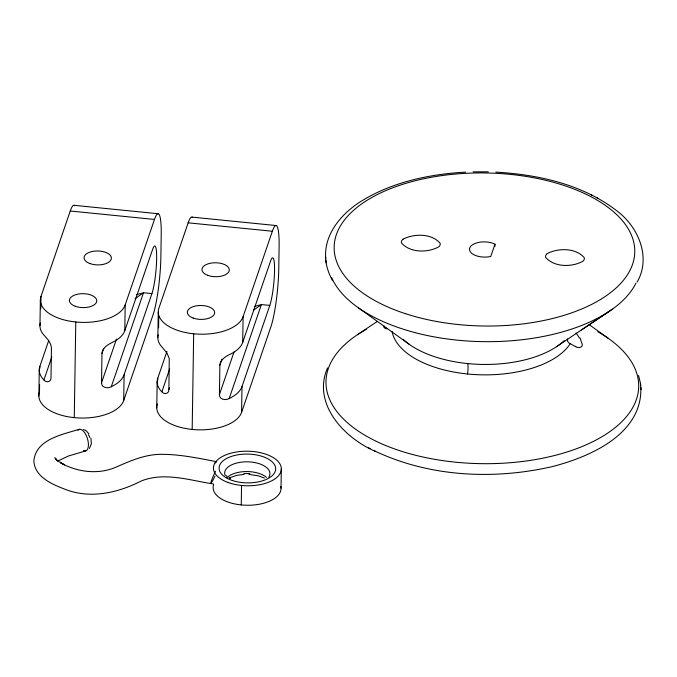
<?xml version="1.0" encoding="UTF-8"?>
<svg xmlns="http://www.w3.org/2000/svg" width="677" height="677" viewBox="0 0 677 677"><rect width="100%" height="100%" fill="white"/><g stroke="black" fill="none" stroke-linecap="round" stroke-linejoin="round"><path stroke-width="1.02" d="M325.764 258.792C323.547 234.47 341.462 213.593 360.892 201.424C392.135 181.995 429.201 174.184 465.548 172.136M640.84 387.32C642.575 434.245 589.802 457.043 551.662 466.758C492.991 480.044 428.846 476.879 374.093 450.662M124.103 374.745A42.744 21.757 0.9 0 1 111.29 386.711C107.804 388.928 101.347 387.769 101.525 382.784L101.982 353.352C102.422 348.003 107.584 344.695 111.984 342.57A42.744 21.757 0.9 0 0 124.796 330.604L152.604 249.458A25.641 3.605 -84.3 0 1 156.649 258.724A25.641 3.605 -84.3 0 1 151.91 293.606L124.103 374.745L123.696 400.496A42.744 21.757 0.9 0 1 74.275 417.633A42.744 21.757 0.9 0 1 39.486 392.068L39.596 384.858M219.424 394.589C219.246 399.574 225.703 400.725 229.19 398.516A42.744 21.757 0.9 0 0 242.002 386.55L269.81 305.403A25.641 3.605 -84.3 0 0 274.549 270.521A25.641 3.605 -84.3 0 0 270.504 261.263L242.696 342.41A42.744 21.757 0.9 0 1 229.884 354.376C225.475 356.5 220.33 359.8 219.881 365.157L219.424 394.589L234.056 351.879M38.86 396.02L39.266 369.71M39.96 325.561L40.358 300.376M39.858 368.373L39.892 366.316L48.71 340.59L44.682 335.894A42.744 21.757 0.9 0 1 40.332 323.005M40.798 308.78L40.992 296.424L70.256 211.012A42.744 6.008 -84.3 0 1 74.741 205.783M74.275 417.633L75.782 321.99A42.744 21.757 0.9 0 1 40.992 296.424M124.796 330.604L125.203 304.853L154.474 219.441L70.256 211.012M156.759 407.825L157.166 381.506M157.859 337.366L158.257 312.182M157.758 380.178L157.792 378.121L166.948 351.397M158.579 327.795L158.756 316.464M157.792 378.121A42.744 21.757 0.9 0 0 161.82 391.771C163.978 394.962 169.411 393.718 168.895 389.529L169.258 358.692L167.134 353.326L162.514 347.631A42.744 21.757 0.9 0 1 158.232 334.81M188.155 222.818L272.366 231.246A42.744 6.008 -84.3 0 1 279.11 246.673L278.763 268.752A42.744 6.008 -84.3 0 1 270.868 326.889L241.596 412.301A42.744 21.757 0.9 0 1 192.175 429.438L193.681 333.795A42.744 21.757 0.9 0 1 158.883 308.23L188.155 222.818A42.744 6.008 -84.3 0 1 192.64 217.579M241.596 412.301L242.002 386.55M242.696 342.41L243.102 316.658L272.366 231.246M241.257 504.932L241.562 485.443M281.023 488.168L281.327 468.687M494.946 246.301L494.98 244.194A14.962 7.616 0.9 0 0 475.144 243.415A14.962 7.616 0.9 0 0 471.742 253.342A14.962 7.616 0.9 0 0 490.774 256.465L494.98 244.194M567.216 338.805L567.783 341.64L570.034 344.018A91.53 46.595 0.9 0 1 472.631 374.415A91.53 46.595 0.9 0 1 392.076 331.392M48.651 340.616L50.64 344.297L51.444 347.665L50.995 377.724C51.511 381.887 46.087 383.207 43.92 379.966L51.799 356.982M101.982 353.352L103.691 348.393M101.525 382.784L116.495 339.084M111.29 386.711L143.49 292.76L151.91 293.606M123.696 400.496L152.968 315.084A42.744 6.008 -84.3 0 0 160.864 256.947L161.211 234.877A42.744 6.008 -84.3 0 0 154.474 219.441M161.888 391.839L169.699 368.787M168.895 389.529L169.572 387.54M219.881 365.157L221.929 359.199M229.19 398.516L261.39 304.565L269.81 305.403M327.558 367.924C311.75 403.737 344.415 438.307 375.49 451.381M637.15 282.013C651.477 257.362 638.191 226.617 616.849 210.843C582.55 184.313 538.35 174.607 495.86 172.11M214.914 463.026L216.623 461.731M89.482 448.453L91.395 443.697L90.887 438.188M556.519 346.717L612.516 309.067M357.498 334.683L377.191 321.499M581.509 329.919L609.105 311.428M57.562 461.147L68.419 456.019L85.81 450.874M253.63 310.125L261.39 304.565L254.374 306.478M135.138 298.625L143.49 292.76L136.475 294.673M229.503 477.801L236.874 475.322L244.008 474.399M79.37 429.294C62.546 434.456 35.365 439.407 33.85 461.291C35.009 476.997 51.917 484.224 64.62 489.107C89.939 499.304 117.993 492.941 141.425 480.907C164.689 471.767 189.924 480.416 213.365 483.962M386.228 328.243L384.671 328.133L383.969 327.194A9.994 2.911 -41.8 0 1 384.164 326.009M473.105 171.84L488.278 171.831M248.941 474.399L258.419 475.846L264.462 478.08M74.165 205.326L158.384 213.754M192.065 217.122L276.284 225.559M216.285 461.604C198.209 458.219 180.031 454.275 161.549 454.335C146.029 454.216 131.456 460.335 117.527 466.504C99.358 474.966 77.796 472.529 60.625 462.84L64.535 464.879L57.706 460.842L55.387 458.329M576.076 347.098L579.402 347.631L581.543 346.726A9.994 4.756 48.4 0 0 582.228 344.229L580.062 338.051M83.601 429.455L86.081 430.741L88.958 433.872M591.114 194.731L592.51 195.45M596.479 197.532L597.952 198.285M368.652 447.827L370.124 448.58M228.953 477.767L230.595 478.673M589.261 324.706L608.081 338.204M358.522 307.908L409.103 344.204M225.796 475.296L226.837 476.354M55.286 458.464L56.699 460.165L54.795 457.627M332.322 280.227C328.328 272.933 325.764 264.859 325.552 256.507M638.555 375.464L640.459 383.351L641.051 389.605M640.459 383.351L640.679 385.636M325.933 260.476L326.145 262.761M636.008 283.003A156.37 79.598 0.9 0 1 482.481 341.631A156.37 79.598 0.9 0 1 331.688 277.688M597.783 331.713A156.37 79.598 0.9 0 1 591.453 442.36A156.37 79.598 0.9 0 1 373.899 440.152A156.37 79.598 0.9 0 1 366.282 329.369M564.279 340.582A91.53 46.595 0.9 0 1 484.063 364.454A91.53 46.595 0.9 0 1 403.128 339.321M467.714 363.583A8.547 1.202 -84.3 0 1 467.553 373.983M575.932 346.616A24.761 12.169 50.9 0 1 570.034 343.434M575.992 332.966A24.059 9.681 50.4 0 1 579.402 338.009M386.948 328.667A24.059 7.879 -46.5 0 1 385.805 328.81M280.837 486.518A33.96 17.289 0.9 0 1 245.963 505.228A33.96 17.289 0.9 0 1 213.619 484.614M215.024 476.1A11.128 0.838 -65 0 1 210.843 482.769A11.128 0.838 -65 0 1 215.481 471.26M77.931 430.276A11.238 5.154 73.1 0 1 87.621 439.195A11.238 5.154 73.1 0 1 83.499 450.527M88.349 434.761A5.594 2.903 69.8 0 1 89.855 437.562M226.837 477.767A22.637 11.526 0.9 0 1 246.191 471.564A22.637 11.526 0.9 0 1 266.543 477.378M243.864 473.612A28.299 14.403 0.9 0 1 249.915 473.663M225.052 475.212A22.637 11.526 0.9 0 1 248.772 461.866A22.637 11.526 0.9 0 1 268.82 477.175M192.175 429.438A42.744 21.757 0.9 0 1 157.386 403.864M243.102 316.658A42.744 21.757 0.9 0 1 193.681 333.795M125.203 304.853A42.744 21.757 0.9 0 1 75.782 321.99M43.92 379.966A42.744 21.757 0.9 0 1 39.892 366.316M403.094 239.142L402.68 239.514A11.661 5.941 0.9 0 0 401.495 242.967C410.067 252.978 428.016 252.961 438.941 246.716A11.661 5.941 0.9 0 0 440.126 243.263C431.655 233.294 414.138 233.447 403.094 239.142M547.236 253.57L546.813 253.943A11.661 5.941 0.9 0 0 545.637 257.395C554.201 267.407 572.158 267.398 583.083 261.144A11.661 5.941 0.9 0 0 584.259 257.692C575.797 247.723 558.271 247.875 547.236 253.57M405.523 313.696A150.328 76.526 0.9 0 0 634.713 253.469A150.328 76.526 0.9 0 0 413.139 181.284A150.328 76.526 0.9 0 0 405.523 313.696M228.047 482.473A33.96 17.289 0.9 0 0 281.217 470.295A33.96 17.289 0.9 0 0 232.863 452.685A33.96 17.289 0.9 0 0 228.047 482.473M232.516 480.568A28.299 14.403 0.9 0 0 275.657 469.229A28.299 14.403 0.9 0 0 233.954 455.646A28.299 14.403 0.9 0 0 232.516 480.568M193.207 318.072A13.675 6.965 0.9 0 0 214.626 313.172A13.675 6.965 0.9 0 0 195.154 306.08A13.675 6.965 0.9 0 0 193.207 318.072M207.839 275.37A13.675 6.965 0.9 0 0 229.258 270.462A13.675 6.965 0.9 0 0 209.785 263.37A13.675 6.965 0.9 0 0 207.839 275.37M75.308 306.275A13.675 6.965 0.9 0 0 96.726 301.367A13.675 6.965 0.9 0 0 77.254 294.275A13.675 6.965 0.9 0 0 75.308 306.275M89.939 263.565A13.675 6.965 0.9 0 0 111.358 258.665A13.675 6.965 0.9 0 0 91.886 251.565A13.675 6.965 0.9 0 0 89.939 263.565"/></g></svg>
